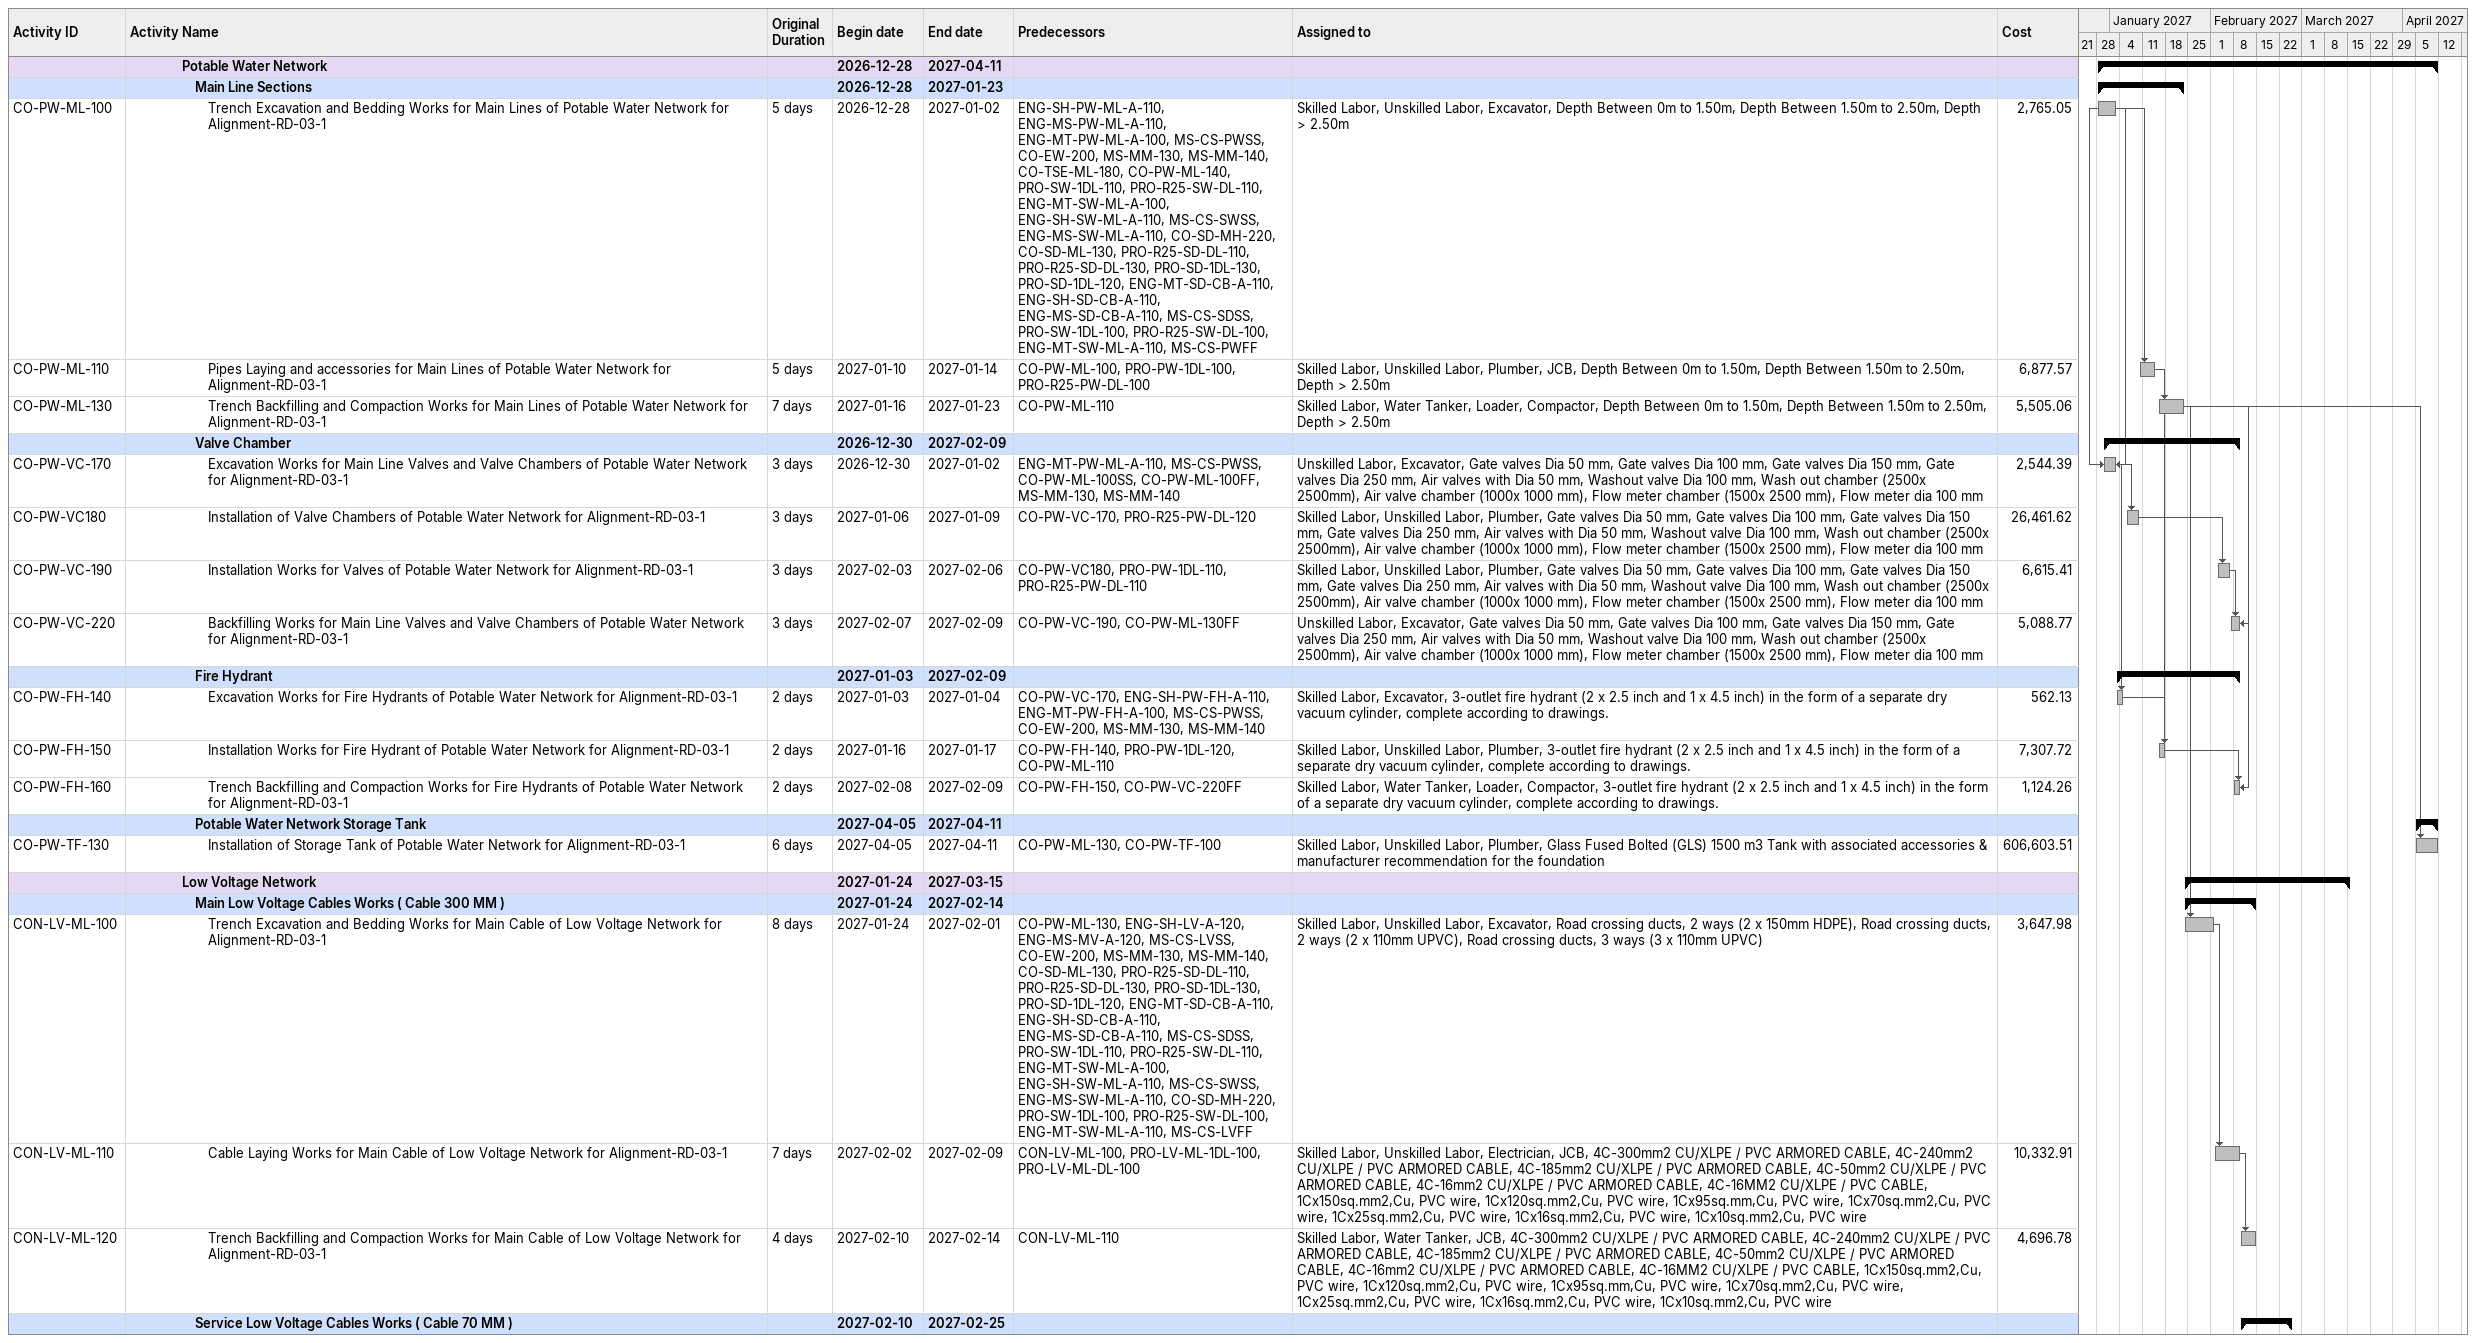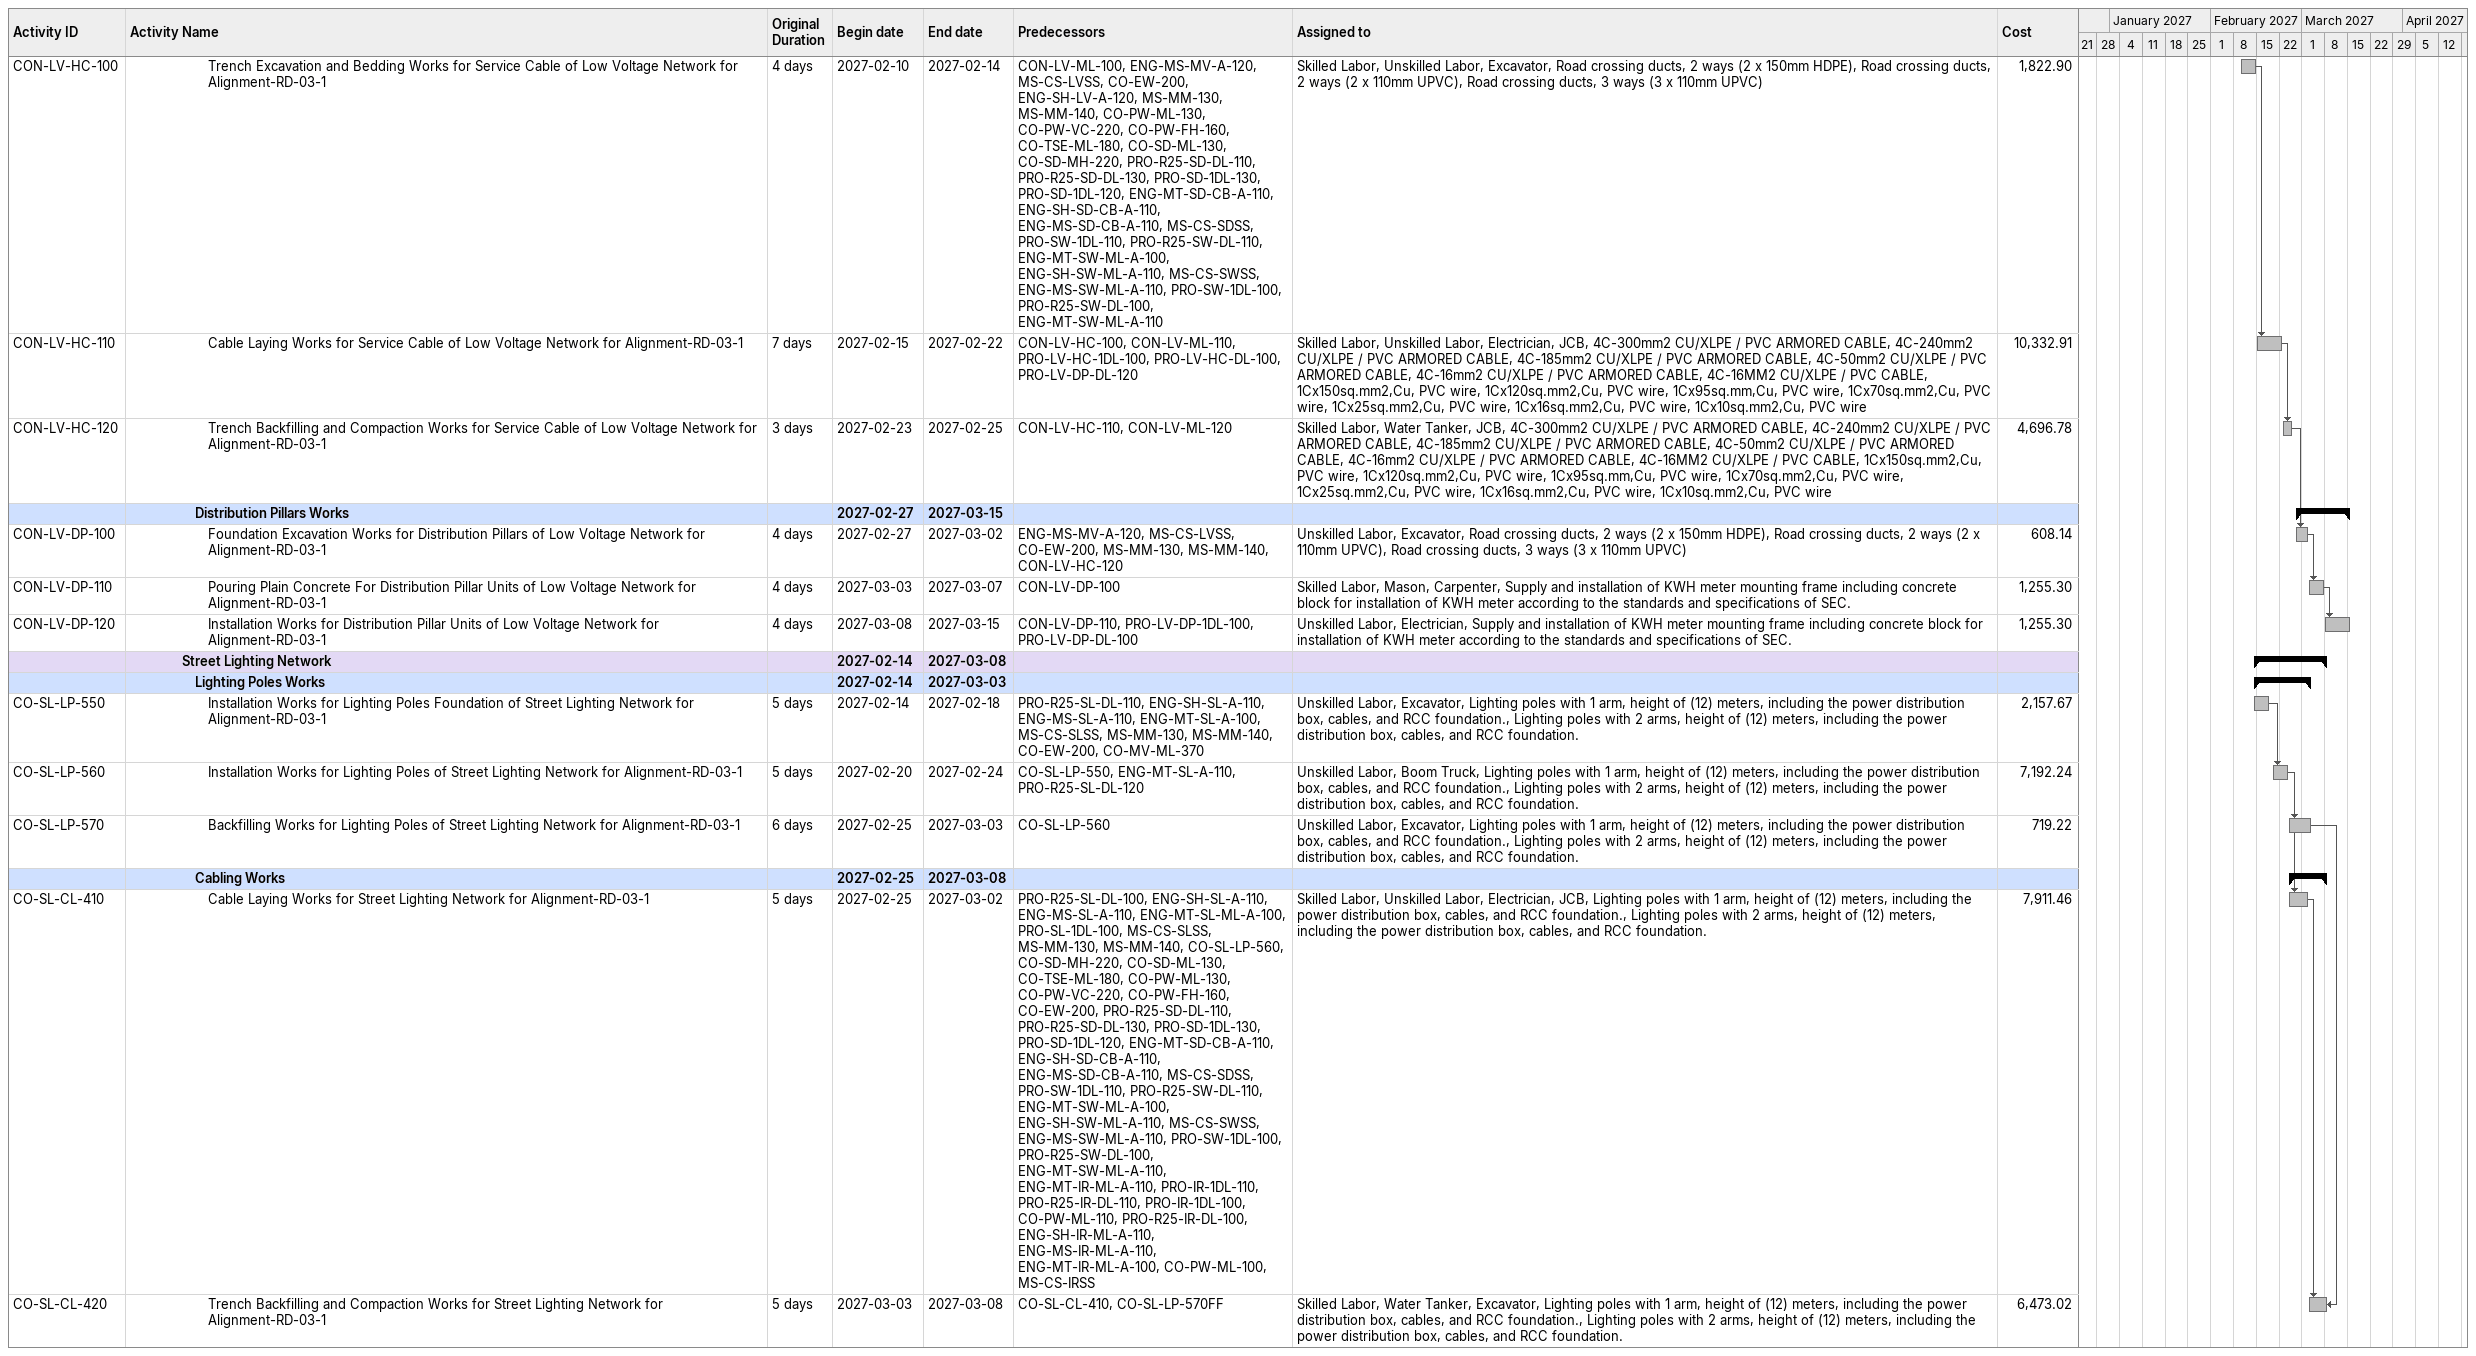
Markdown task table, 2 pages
| ID | Level | Task | Original duration | Start | Finish | Predecessors | Resources | Cost |
|---|---|---|---|---|---|---|---|---|
|  | 5 | **Potable Water Network** |  | 2026-12-28 | 2027-04-11 |  |  |  |
|  | 6 | **Main Line Sections** |  | 2026-12-28 | 2027-01-23 |  |  |  |
| CO-PW-ML-100 | 7 | Trench Excavation and Bedding Works for Main Lines of Potable Water Network for Alignment-RD-03-1 | 5d | 2026-12-28 | 2027-01-02 | ENG-SH-PW-ML-A-110, ENG-MS-PW-ML-A-110, ENG-MT-PW-ML-A-100, MS-CS-PWSS, CO-EW-200, MS-MM-130, MS-MM-140, CO-TSE-ML-180, CO-PW-ML-140, PRO-SW-1DL-110, PRO-R25-SW-DL-110, ENG-MT-SW-ML-A-100, ENG-SH-SW-ML-A-110, MS-CS-SWSS, ENG-MS-SW-ML-A-110, CO-SD-MH-220, CO-SD-ML-130, PRO-R25-SD-DL-110, PRO-R25-SD-DL-130, PRO-SD-1DL-130, PRO-SD-1DL-120, ENG-MT-SD-CB-A-110, ENG-SH-SD-CB-A-110, ENG-MS-SD-CB-A-110, MS-CS-SDSS, PRO-SW-1DL-100, PRO-R25-SW-DL-100, ENG-MT-SW-ML-A-110, MS-CS-PWFF | Skilled Labor, Unskilled Labor, Excavator, Depth Between 0m to 1.50m, Depth Between 1.50m to 2.50m, Depth > 2.50m | 2765.05 |
| CO-PW-ML-110 | 7 | Pipes Laying and accessories for Main Lines of Potable Water Network for Alignment-RD-03-1 | 5d | 2027-01-10 | 2027-01-14 | CO-PW-ML-100, PRO-PW-1DL-100, PRO-R25-PW-DL-100 | Skilled Labor, Unskilled Labor, Plumber, JCB, Depth Between 0m to 1.50m, Depth Between 1.50m to 2.50m, Depth > 2.50m | 6877.57 |
| CO-PW-ML-130 | 7 | Trench Backfilling and Compaction Works for Main Lines of Potable Water Network for Alignment-RD-03-1 | 7d | 2027-01-16 | 2027-01-23 | CO-PW-ML-110 | Skilled Labor, Water Tanker, Loader, Compactor, Depth Between 0m to 1.50m, Depth Between 1.50m to 2.50m, Depth > 2.50m | 5505.06 |
|  | 6 | **Valve Chamber** |  | 2026-12-30 | 2027-02-09 |  |  |  |
| CO-PW-VC-170 | 7 | Excavation Works for Main Line Valves and Valve Chambers of Potable Water Network for Alignment-RD-03-1 | 3d | 2026-12-30 | 2027-01-02 | ENG-MT-PW-ML-A-110, MS-CS-PWSS, CO-PW-ML-100SS, CO-PW-ML-100FF, MS-MM-130, MS-MM-140 | Unskilled Labor, Excavator, Gate valves Dia 50 mm, Gate valves Dia 100 mm, Gate valves Dia 150 mm, Gate valves Dia 250 mm, Air valves with Dia 50 mm, Washout valve Dia 100 mm, Wash out chamber (2500x 2500mm), Air valve chamber (1000x 1000 mm), Flow meter chamber (1500x 2500 mm), Flow meter dia 100 mm | 2544.39 |
| CO-PW-VC180 | 7 | Installation of Valve Chambers of Potable Water Network for Alignment-RD-03-1 | 3d | 2027-01-06 | 2027-01-09 | CO-PW-VC-170, PRO-R25-PW-DL-120 | Skilled Labor, Unskilled Labor, Plumber, Gate valves Dia 50 mm, Gate valves Dia 100 mm, Gate valves Dia 150 mm, Gate valves Dia 250 mm, Air valves with Dia 50 mm, Washout valve Dia 100 mm, Wash out chamber (2500x 2500mm), Air valve chamber (1000x 1000 mm), Flow meter chamber (1500x 2500 mm), Flow meter dia 100 mm | 26461.62 |
| CO-PW-VC-190 | 7 | Installation Works for Valves of Potable Water Network for Alignment-RD-03-1 | 3d | 2027-02-03 | 2027-02-06 | CO-PW-VC180, PRO-PW-1DL-110, PRO-R25-PW-DL-110 | Skilled Labor, Unskilled Labor, Plumber, Gate valves Dia 50 mm, Gate valves Dia 100 mm, Gate valves Dia 150 mm, Gate valves Dia 250 mm, Air valves with Dia 50 mm, Washout valve Dia 100 mm, Wash out chamber (2500x 2500mm), Air valve chamber (1000x 1000 mm), Flow meter chamber (1500x 2500 mm), Flow meter dia 100 mm | 6615.41 |
| CO-PW-VC-220 | 7 | Backfilling Works for Main Line Valves and Valve Chambers of Potable Water Network for Alignment-RD-03-1 | 3d | 2027-02-07 | 2027-02-09 | CO-PW-VC-190, CO-PW-ML-130FF | Unskilled Labor, Excavator, Gate valves Dia 50 mm, Gate valves Dia 100 mm, Gate valves Dia 150 mm, Gate valves Dia 250 mm, Air valves with Dia 50 mm, Washout valve Dia 100 mm, Wash out chamber (2500x 2500mm), Air valve chamber (1000x 1000 mm), Flow meter chamber (1500x 2500 mm), Flow meter dia 100 mm | 5088.77 |
|  | 6 | **Fire Hydrant** |  | 2027-01-03 | 2027-02-09 |  |  |  |
| CO-PW-FH-140 | 7 | Excavation Works for Fire Hydrants of Potable Water Network for Alignment-RD-03-1 | 2d | 2027-01-03 | 2027-01-04 | CO-PW-VC-170, ENG-SH-PW-FH-A-110, ENG-MT-PW-FH-A-100, MS-CS-PWSS, CO-EW-200, MS-MM-130, MS-MM-140 | Skilled Labor, Excavator, 3-outlet fire hydrant (2 x 2.5 inch and 1 x 4.5 inch) in the form of a separate dry vacuum cylinder, complete according to drawings. | 562.13 |
| CO-PW-FH-150 | 7 | Installation Works for Fire Hydrant of Potable Water Network for Alignment-RD-03-1 | 2d | 2027-01-16 | 2027-01-17 | CO-PW-FH-140, PRO-PW-1DL-120, CO-PW-ML-110 | Skilled Labor, Unskilled Labor, Plumber, 3-outlet fire hydrant (2 x 2.5 inch and 1 x 4.5 inch) in the form of a separate dry vacuum cylinder, complete according to drawings. | 7307.72 |
| CO-PW-FH-160 | 7 | Trench Backfilling and Compaction Works for Fire Hydrants of Potable Water Network for Alignment-RD-03-1 | 2d | 2027-02-08 | 2027-02-09 | CO-PW-FH-150, CO-PW-VC-220FF | Skilled Labor, Water Tanker, Loader, Compactor, 3-outlet fire hydrant (2 x 2.5 inch and 1 x 4.5 inch) in the form of a separate dry vacuum cylinder, complete according to drawings. | 1124.26 |
|  | 6 | **Potable Water Network Storage Tank** |  | 2027-04-05 | 2027-04-11 |  |  |  |
| CO-PW-TF-130 | 7 | Installation of Storage Tank of Potable Water Network for Alignment-RD-03-1 | 6d | 2027-04-05 | 2027-04-11 | CO-PW-ML-130, CO-PW-TF-100 | Skilled Labor, Unskilled Labor, Plumber, Glass Fused Bolted (GLS) 1500 m3 Tank with associated accessories & manufacturer recommendation for the foundation | 606603.51 |
|  | 5 | **Low Voltage Network** |  | 2027-01-24 | 2027-03-15 |  |  |  |
|  | 6 | **Main Low Voltage Cables Works ( Cable 300 MM )** |  | 2027-01-24 | 2027-02-14 |  |  |  |
| CON-LV-ML-100 | 7 | Trench Excavation and Bedding Works for Main Cable of Low Voltage Network for Alignment-RD-03-1 | 8d | 2027-01-24 | 2027-02-01 | CO-PW-ML-130, ENG-SH-LV-A-120, ENG-MS-MV-A-120, MS-CS-LVSS, CO-EW-200, MS-MM-130, MS-MM-140, CO-SD-ML-130, PRO-R25-SD-DL-110, PRO-R25-SD-DL-130, PRO-SD-1DL-130, PRO-SD-1DL-120, ENG-MT-SD-CB-A-110, ENG-SH-SD-CB-A-110, ENG-MS-SD-CB-A-110, MS-CS-SDSS, PRO-SW-1DL-110, PRO-R25-SW-DL-110, ENG-MT-SW-ML-A-100, ENG-SH-SW-ML-A-110, MS-CS-SWSS, ENG-MS-SW-ML-A-110, CO-SD-MH-220, PRO-SW-1DL-100, PRO-R25-SW-DL-100, ENG-MT-SW-ML-A-110, MS-CS-LVFF | Skilled Labor, Unskilled Labor, Excavator, Road crossing ducts, 2 ways (2 x 150mm HDPE), Road crossing ducts, 2 ways (2 x 110mm UPVC), Road crossing ducts, 3 ways (3 x 110mm UPVC) | 3647.98 |
| CON-LV-ML-110 | 7 | Cable Laying Works for Main Cable of Low Voltage Network for Alignment-RD-03-1 | 7d | 2027-02-02 | 2027-02-09 | CON-LV-ML-100, PRO-LV-ML-1DL-100, PRO-LV-ML-DL-100 | Skilled Labor, Unskilled Labor, Electrician, JCB, 4C-300mm2 CU/XLPE / PVC ARMORED CABLE, 4C-240mm2 CU/XLPE / PVC ARMORED CABLE, 4C-185mm2 CU/XLPE / PVC ARMORED CABLE, 4C-50mm2 CU/XLPE / PVC ARMORED CABLE, 4C-16mm2 CU/XLPE / PVC ARMORED CABLE, 4C-16MM2 CU/XLPE / PVC CABLE, 1Cx150sq.mm2,Cu, PVC wire, 1Cx120sq.mm2,Cu, PVC wire, 1Cx95sq.mm,Cu, PVC wire, 1Cx70sq.mm2,Cu, PVC wire, 1Cx25sq.mm2,Cu, PVC wire, 1Cx16sq.mm2,Cu, PVC wire, 1Cx10sq.mm2,Cu, PVC wire | 10332.91 |
| CON-LV-ML-120 | 7 | Trench Backfilling and Compaction Works for Main Cable of Low Voltage Network for Alignment-RD-03-1 | 4d | 2027-02-10 | 2027-02-14 | CON-LV-ML-110 | Skilled Labor, Water Tanker, JCB, 4C-300mm2 CU/XLPE / PVC ARMORED CABLE, 4C-240mm2 CU/XLPE / PVC ARMORED CABLE, 4C-185mm2 CU/XLPE / PVC ARMORED CABLE, 4C-50mm2 CU/XLPE / PVC ARMORED CABLE, 4C-16mm2 CU/XLPE / PVC ARMORED CABLE, 4C-16MM2 CU/XLPE / PVC CABLE, 1Cx150sq.mm2,Cu, PVC wire, 1Cx120sq.mm2,Cu, PVC wire, 1Cx95sq.mm,Cu, PVC wire, 1Cx70sq.mm2,Cu, PVC wire, 1Cx25sq.mm2,Cu, PVC wire, 1Cx16sq.mm2,Cu, PVC wire, 1Cx10sq.mm2,Cu, PVC wire | 4696.78 |
|  | 6 | **Service Low Voltage Cables Works ( Cable 70 MM )** |  | 2027-02-10 | 2027-02-25 |  |  |  |
| CON-LV-HC-100 | 7 | Trench Excavation and Bedding Works for Service Cable of Low Voltage Network for Alignment-RD-03-1 | 4d | 2027-02-10 | 2027-02-14 | CON-LV-ML-100, ENG-MS-MV-A-120, MS-CS-LVSS, CO-EW-200, ENG-SH-LV-A-120, MS-MM-130, MS-MM-140, CO-PW-ML-130, CO-PW-VC-220, CO-PW-FH-160, CO-TSE-ML-180, CO-SD-ML-130, CO-SD-MH-220, PRO-R25-SD-DL-110, PRO-R25-SD-DL-130, PRO-SD-1DL-130, PRO-SD-1DL-120, ENG-MT-SD-CB-A-110, ENG-SH-SD-CB-A-110, ENG-MS-SD-CB-A-110, MS-CS-SDSS, PRO-SW-1DL-110, PRO-R25-SW-DL-110, ENG-MT-SW-ML-A-100, ENG-SH-SW-ML-A-110, MS-CS-SWSS, ENG-MS-SW-ML-A-110, PRO-SW-1DL-100, PRO-R25-SW-DL-100, ENG-MT-SW-ML-A-110 | Skilled Labor, Unskilled Labor, Excavator, Road crossing ducts, 2 ways (2 x 150mm HDPE), Road crossing ducts, 2 ways (2 x 110mm UPVC), Road crossing ducts, 3 ways (3 x 110mm UPVC) | 1822.90 |
| CON-LV-HC-110 | 7 | Cable Laying Works for Service Cable of Low Voltage Network for Alignment-RD-03-1 | 7d | 2027-02-15 | 2027-02-22 | CON-LV-HC-100, CON-LV-ML-110, PRO-LV-HC-1DL-100, PRO-LV-HC-DL-100, PRO-LV-DP-DL-120 | Skilled Labor, Unskilled Labor, Electrician, JCB, 4C-300mm2 CU/XLPE / PVC ARMORED CABLE, 4C-240mm2 CU/XLPE / PVC ARMORED CABLE, 4C-185mm2 CU/XLPE / PVC ARMORED CABLE, 4C-50mm2 CU/XLPE / PVC ARMORED CABLE, 4C-16mm2 CU/XLPE / PVC ARMORED CABLE, 4C-16MM2 CU/XLPE / PVC CABLE, 1Cx150sq.mm2,Cu, PVC wire, 1Cx120sq.mm2,Cu, PVC wire, 1Cx95sq.mm,Cu, PVC wire, 1Cx70sq.mm2,Cu, PVC wire, 1Cx25sq.mm2,Cu, PVC wire, 1Cx16sq.mm2,Cu, PVC wire, 1Cx10sq.mm2,Cu, PVC wire | 10332.91 |
| CON-LV-HC-120 | 7 | Trench Backfilling and Compaction Works for Service Cable of Low Voltage Network for Alignment-RD-03-1 | 3d | 2027-02-23 | 2027-02-25 | CON-LV-HC-110, CON-LV-ML-120 | Skilled Labor, Water Tanker, JCB, 4C-300mm2 CU/XLPE / PVC ARMORED CABLE, 4C-240mm2 CU/XLPE / PVC ARMORED CABLE, 4C-185mm2 CU/XLPE / PVC ARMORED CABLE, 4C-50mm2 CU/XLPE / PVC ARMORED CABLE, 4C-16mm2 CU/XLPE / PVC ARMORED CABLE, 4C-16MM2 CU/XLPE / PVC CABLE, 1Cx150sq.mm2,Cu, PVC wire, 1Cx120sq.mm2,Cu, PVC wire, 1Cx95sq.mm,Cu, PVC wire, 1Cx70sq.mm2,Cu, PVC wire, 1Cx25sq.mm2,Cu, PVC wire, 1Cx16sq.mm2,Cu, PVC wire, 1Cx10sq.mm2,Cu, PVC wire | 4696.78 |
|  | 6 | **Distribution Pillars Works** |  | 2027-02-27 | 2027-03-15 |  |  |  |
| CON-LV-DP-100 | 7 | Foundation Excavation Works for Distribution Pillars of Low Voltage Network for Alignment-RD-03-1 | 4d | 2027-02-27 | 2027-03-02 | ENG-MS-MV-A-120, MS-CS-LVSS, CO-EW-200, MS-MM-130, MS-MM-140, CON-LV-HC-120 | Unskilled Labor, Excavator, Road crossing ducts, 2 ways (2 x 150mm HDPE), Road crossing ducts, 2 ways (2 x 110mm UPVC), Road crossing ducts, 3 ways (3 x 110mm UPVC) | 608.14 |
| CON-LV-DP-110 | 7 | Pouring Plain Concrete For Distribution Pillar Units of Low Voltage Network for Alignment-RD-03-1 | 4d | 2027-03-03 | 2027-03-07 | CON-LV-DP-100 | Skilled Labor, Mason, Carpenter, Supply and installation of KWH meter mounting frame including concrete block for installation of KWH meter according to the standards and specifications of SEC. | 1255.30 |
| CON-LV-DP-120 | 7 | Installation Works for Distribution Pillar Units of Low Voltage Network for Alignment-RD-03-1 | 4d | 2027-03-08 | 2027-03-15 | CON-LV-DP-110, PRO-LV-DP-1DL-100, PRO-LV-DP-DL-100 | Unskilled Labor, Electrician, Supply and installation of KWH meter mounting frame including concrete block for installation of KWH meter according to the standards and specifications of SEC. | 1255.30 |
|  | 5 | **Street Lighting Network** |  | 2027-02-14 | 2027-03-08 |  |  |  |
|  | 6 | **Lighting Poles Works** |  | 2027-02-14 | 2027-03-03 |  |  |  |
| CO-SL-LP-550 | 7 | Installation Works for Lighting Poles Foundation of Street Lighting Network for Alignment-RD-03-1 | 5d | 2027-02-14 | 2027-02-18 | PRO-R25-SL-DL-110, ENG-SH-SL-A-110, ENG-MS-SL-A-110, ENG-MT-SL-A-100, MS-CS-SLSS, MS-MM-130, MS-MM-140, CO-EW-200, CO-MV-ML-370 | Unskilled Labor, Excavator, Lighting poles with 1 arm, height of (12) meters, including the power distribution box, cables, and RCC foundation., Lighting poles with 2 arms, height of (12) meters, including the power distribution box, cables, and RCC foundation. | 2157.67 |
| CO-SL-LP-560 | 7 | Installation Works for Lighting Poles of Street Lighting Network for Alignment-RD-03-1 | 5d | 2027-02-20 | 2027-02-24 | CO-SL-LP-550, ENG-MT-SL-A-110, PRO-R25-SL-DL-120 | Unskilled Labor, Boom Truck, Lighting poles with 1 arm, height of (12) meters, including the power distribution box, cables, and RCC foundation., Lighting poles with 2 arms, height of (12) meters, including the power distribution box, cables, and RCC foundation. | 7192.24 |
| CO-SL-LP-570 | 7 | Backfilling Works for Lighting Poles of Street Lighting Network for Alignment-RD-03-1 | 6d | 2027-02-25 | 2027-03-03 | CO-SL-LP-560 | Unskilled Labor, Excavator, Lighting poles with 1 arm, height of (12) meters, including the power distribution box, cables, and RCC foundation., Lighting poles with 2 arms, height of (12) meters, including the power distribution box, cables, and RCC foundation. | 719.22 |
|  | 6 | **Cabling Works** |  | 2027-02-25 | 2027-03-08 |  |  |  |
| CO-SL-CL-410 | 7 | Cable Laying Works for Street Lighting Network for Alignment-RD-03-1 | 5d | 2027-02-25 | 2027-03-02 | PRO-R25-SL-DL-100, ENG-SH-SL-A-110, ENG-MS-SL-A-110, ENG-MT-SL-ML-A-100, PRO-SL-1DL-100, MS-CS-SLSS, MS-MM-130, MS-MM-140, CO-SL-LP-560, CO-SD-MH-220, CO-SD-ML-130, CO-TSE-ML-180, CO-PW-ML-130, CO-PW-VC-220, CO-PW-FH-160, CO-EW-200, PRO-R25-SD-DL-110, PRO-R25-SD-DL-130, PRO-SD-1DL-130, PRO-SD-1DL-120, ENG-MT-SD-CB-A-110, ENG-SH-SD-CB-A-110, ENG-MS-SD-CB-A-110, MS-CS-SDSS, PRO-SW-1DL-110, PRO-R25-SW-DL-110, ENG-MT-SW-ML-A-100, ENG-SH-SW-ML-A-110, MS-CS-SWSS, ENG-MS-SW-ML-A-110, PRO-SW-1DL-100, PRO-R25-SW-DL-100, ENG-MT-SW-ML-A-110, ENG-MT-IR-ML-A-110, PRO-IR-1DL-110, PRO-R25-IR-DL-110, PRO-IR-1DL-100, CO-PW-ML-110, PRO-R25-IR-DL-100, ENG-SH-IR-ML-A-110, ENG-MS-IR-ML-A-110, ENG-MT-IR-ML-A-100, CO-PW-ML-100, MS-CS-IRSS | Skilled Labor, Unskilled Labor, Electrician, JCB, Lighting poles with 1 arm, height of (12) meters, including the power distribution box, cables, and RCC foundation., Lighting poles with 2 arms, height of (12) meters, including the power distribution box, cables, and RCC foundation. | 7911.46 |
| CO-SL-CL-420 | 7 | Trench Backfilling and Compaction Works for Street Lighting Network for Alignment-RD-03-1 | 5d | 2027-03-03 | 2027-03-08 | CO-SL-CL-410, CO-SL-LP-570FF | Skilled Labor, Water Tanker, Excavator, Lighting poles with 1 arm, height of (12) meters, including the power distribution box, cables, and RCC foundation., Lighting poles with 2 arms, height of (12) meters, including the power distribution box, cables, and RCC foundation. | 6473.02 |
